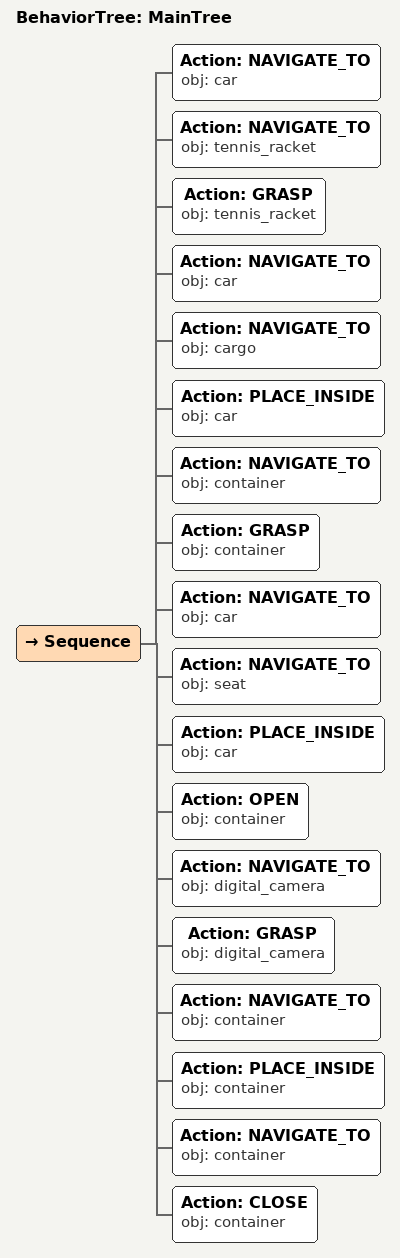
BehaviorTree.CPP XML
<root main_tree_to_execute="MainTree">
  <BehaviorTree ID="MainTree">
    <Sequence>
      <!-- Navigate to car -->
      <Action ID="NAVIGATE_TO" obj="car" />
      <!-- Navigate to tennis_racket -->
      <Action ID="NAVIGATE_TO" obj="tennis_racket" />
      <!-- Grasp tennis_racket -->
      <Action ID="GRASP" obj="tennis_racket" />
      <!-- Navigate to car -->
      <Action ID="NAVIGATE_TO" obj="car" />
      <!-- Navigate to cargo -->
      <Action ID="NAVIGATE_TO" obj="cargo" />
      <!-- Place inside car -->
      <Action ID="PLACE_INSIDE" obj="car" />
      <!-- Navigate to container -->
      <Action ID="NAVIGATE_TO" obj="container" />
      <!-- Grasp container -->
      <Action ID="GRASP" obj="container" />
      <!-- Navigate to car -->
      <Action ID="NAVIGATE_TO" obj="car" />
      <!-- Navigate to seat -->
      <Action ID="NAVIGATE_TO" obj="seat" />
      <!-- Place inside car -->
      <Action ID="PLACE_INSIDE" obj="car" />
      <!-- Open container -->
      <Action ID="OPEN" obj="container" />
      <!-- Navigate to digital_camera -->
      <Action ID="NAVIGATE_TO" obj="digital_camera" />
      <!-- Grasp digital_camera -->
      <Action ID="GRASP" obj="digital_camera" />
      <!-- Navigate to container -->
      <Action ID="NAVIGATE_TO" obj="container" />
      <!-- Place inside container -->
      <Action ID="PLACE_INSIDE" obj="container" />
      <!-- Navigate to container -->
      <Action ID="NAVIGATE_TO" obj="container" />
      <!-- Close container -->
      <Action ID="CLOSE" obj="container" />
    </Sequence>
  </BehaviorTree>
</root>
